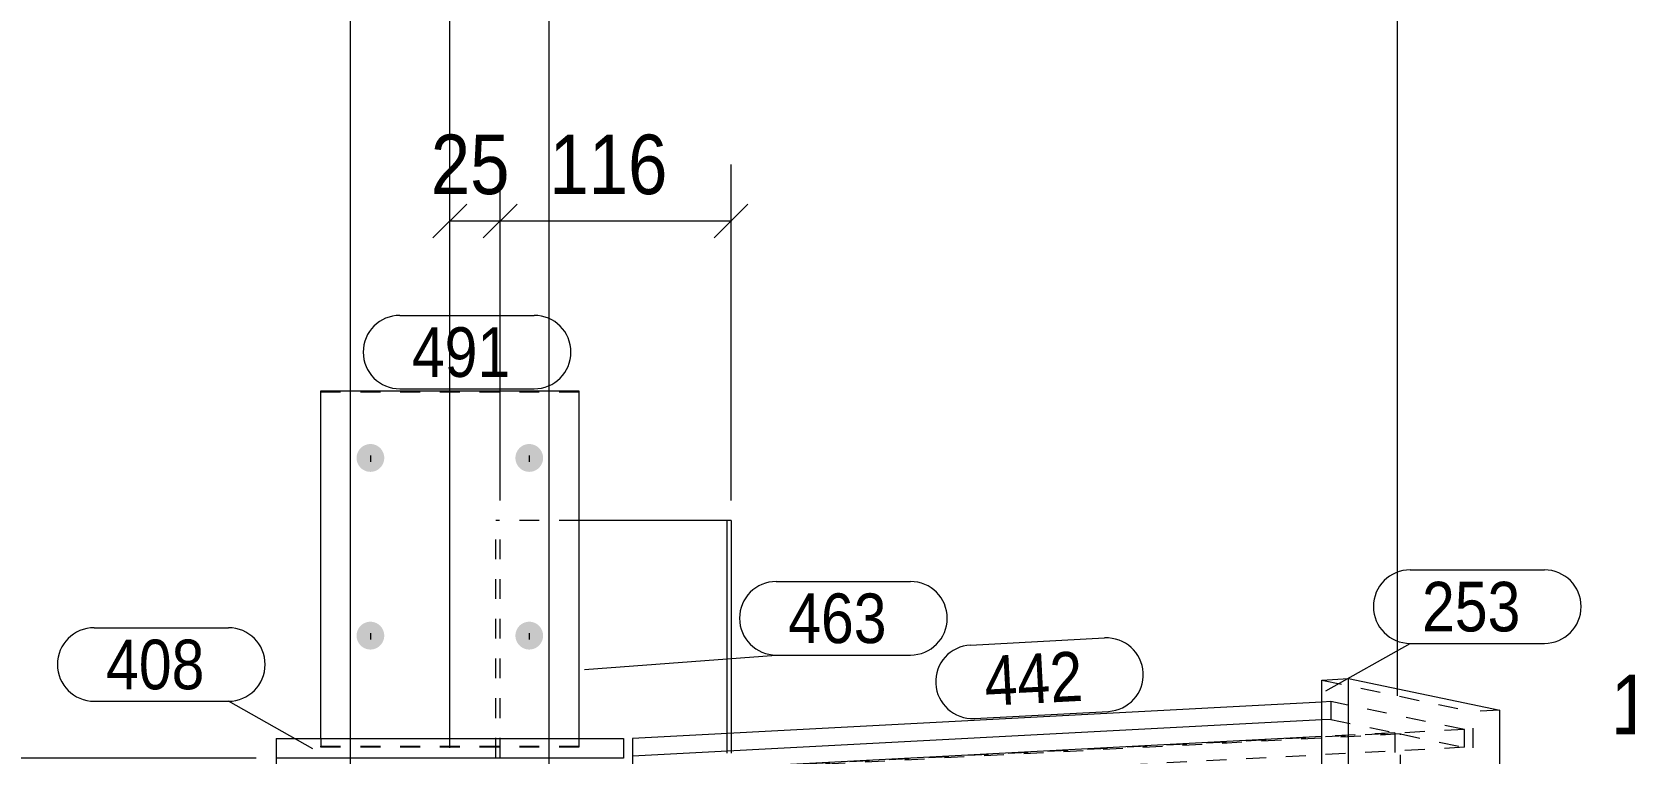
# Model space of a CAD drawing. Header units: millimetres. Extents: x 2 to 825, y 1 to 579.
# Drawn here: x 59.2 to 139.4, y 493.1 to 529.4 of the extents above; entities that cross this region are included whole.
import ezdxf

# ---------------------------------------------------------------- set-up
doc = ezdxf.new("R2010")
doc.units = ezdxf.units.MM
for name, pattern in [('XKITLINE00', [0]), ('XKITLINE01', [4, 1, -1, 1, -1]), ('XKITLINE03', [6, 3, -1, 1, -1])]:
    doc.linetypes.add(name, pattern=pattern)
for name, color, linetype, lineweight in [('Bolt', 3, 'Continuous', 0), ('Dimensions', 7, 'Continuous', 0), ('Part', 2, 'Continuous', 0), ('PartMark', 7, 'Continuous', 0)]:
    doc.layers.add(name, color=color, linetype=linetype, lineweight=lineweight)
doc.styles.add('ARIAL', font='ARIAL.TTF')

# ---------------------------------------------------------------- blocks, each defined once
blk = doc.blocks.new('*A69')
at = {"layer": 'Bolt'}
for points in [[(76.992, 507.937), (76.99, 507.903), (76.985, 507.869), (76.98, 507.835), (76.972, 507.801), (76.963, 507.768), (76.952, 507.736), (76.94, 507.703), (76.926, 507.672), (76.911, 507.641), (76.894, 507.611), (76.876, 507.582), (76.856, 507.554), (76.835, 507.527), (76.813, 507.501), (76.789, 507.476), (76.764, 507.453), (76.738, 507.43), (76.711, 507.409), (76.684, 507.389), (76.655, 507.371), (76.625, 507.354), (76.594, 507.339), (76.563, 507.325), (76.531, 507.312), (76.499, 507.301), (76.466, 507.292), (76.433, 507.285), (76.399, 507.279), (76.365, 507.275), (76.331, 507.272), (76.297, 507.271), (76.263, 507.272), (76.229, 507.275), (76.195, 507.279), (76.161, 507.285), (76.128, 507.292), (76.095, 507.301), (76.062, 507.312), (76.03, 507.325), (75.999, 507.339), (75.969, 507.354), (75.939, 507.371), (75.91, 507.389), (75.882, 507.409), (75.855, 507.43), (75.829, 507.453), (75.805, 507.476), (75.781, 507.501), (75.759, 507.527), (75.738, 507.554), (75.718, 507.582), (75.7, 507.611), (75.683, 507.641), (75.667, 507.672), (75.654, 507.703), (75.641, 507.736), (75.631, 507.768), (75.621, 507.801), (75.614, 507.835), (75.608, 507.869), (75.604, 507.903), (75.601, 507.937), (75.601, 507.971), (75.601, 508.006), (75.604, 508.04), (75.608, 508.074), (75.614, 508.108), (75.621, 508.141), (75.631, 508.175), (75.641, 508.207), (75.654, 508.239), (75.667, 508.271), (75.683, 508.301), (75.7, 508.331), (75.718, 508.36), (75.738, 508.388), (75.759, 508.415), (75.781, 508.441), (75.805, 508.466), (75.829, 508.49), (75.855, 508.512), (75.882, 508.534), (75.91, 508.553), (75.939, 508.572), (75.969, 508.589), (75.999, 508.604), (76.03, 508.618), (76.062, 508.63), (76.095, 508.641), (76.128, 508.65), (76.161, 508.658), (76.195, 508.664), (76.229, 508.668), (76.263, 508.671), (76.297, 508.671), (76.331, 508.671), (76.365, 508.668), (76.399, 508.664), (76.433, 508.658), (76.466, 508.65), (76.499, 508.641), (76.531, 508.63), (76.563, 508.618), (76.594, 508.604), (76.625, 508.589), (76.655, 508.572), (76.684, 508.553), (76.711, 508.534), (76.738, 508.512), (76.764, 508.49), (76.789, 508.466), (76.813, 508.441), (76.835, 508.415), (76.856, 508.388), (76.876, 508.36), (76.894, 508.331), (76.911, 508.301), (76.926, 508.271), (76.94, 508.239), (76.952, 508.207), (76.963, 508.175), (76.972, 508.141), (76.98, 508.108), (76.985, 508.074), (76.99, 508.04), (76.992, 508.006), (76.993, 507.971)], [(84.992, 507.937), (84.99, 507.903), (84.985, 507.869), (84.98, 507.835), (84.972, 507.801), (84.963, 507.768), (84.952, 507.736), (84.94, 507.703), (84.926, 507.672), (84.911, 507.641), (84.894, 507.611), (84.876, 507.582), (84.856, 507.554), (84.835, 507.527), (84.813, 507.501), (84.789, 507.476), (84.764, 507.453), (84.738, 507.43), (84.711, 507.409), (84.684, 507.389), (84.655, 507.371), (84.625, 507.354), (84.594, 507.339), (84.563, 507.325), (84.531, 507.312), (84.499, 507.301), (84.466, 507.292), (84.433, 507.285), (84.399, 507.279), (84.365, 507.275), (84.331, 507.272), (84.297, 507.271), (84.263, 507.272), (84.229, 507.275), (84.195, 507.279), (84.161, 507.285), (84.128, 507.292), (84.095, 507.301), (84.062, 507.312), (84.03, 507.325), (83.999, 507.339), (83.969, 507.354), (83.939, 507.371), (83.91, 507.389), (83.882, 507.409), (83.855, 507.43), (83.829, 507.453), (83.805, 507.476), (83.781, 507.501), (83.759, 507.527), (83.738, 507.554), (83.718, 507.582), (83.7, 507.611), (83.683, 507.641), (83.667, 507.672), (83.654, 507.703), (83.641, 507.736), (83.631, 507.768), (83.621, 507.801), (83.614, 507.835), (83.608, 507.869), (83.604, 507.903), (83.601, 507.937), (83.601, 507.971), (83.601, 508.006), (83.604, 508.04), (83.608, 508.074), (83.614, 508.108), (83.621, 508.141), (83.631, 508.175), (83.641, 508.207), (83.654, 508.239), (83.667, 508.271), (83.683, 508.301), (83.7, 508.331), (83.718, 508.36), (83.738, 508.388), (83.759, 508.415), (83.781, 508.441), (83.805, 508.466), (83.829, 508.49), (83.855, 508.512), (83.882, 508.534), (83.91, 508.553), (83.939, 508.572), (83.969, 508.589), (83.999, 508.604), (84.03, 508.618), (84.062, 508.63), (84.095, 508.641), (84.128, 508.65), (84.161, 508.658), (84.195, 508.664), (84.229, 508.668), (84.263, 508.671), (84.297, 508.671), (84.331, 508.671), (84.365, 508.668), (84.399, 508.664), (84.433, 508.658), (84.466, 508.65), (84.499, 508.641), (84.531, 508.63), (84.563, 508.618), (84.594, 508.604), (84.625, 508.589), (84.655, 508.572), (84.684, 508.553), (84.711, 508.534), (84.738, 508.512), (84.764, 508.49), (84.789, 508.466), (84.813, 508.441), (84.835, 508.415), (84.856, 508.388), (84.876, 508.36), (84.894, 508.331), (84.911, 508.301), (84.926, 508.271), (84.94, 508.239), (84.952, 508.207), (84.963, 508.175), (84.972, 508.141), (84.98, 508.108), (84.985, 508.074), (84.99, 508.04), (84.992, 508.006), (84.993, 507.971)], [(76.992, 498.987), (76.99, 498.952), (76.985, 498.918), (76.98, 498.884), (76.972, 498.851), (76.963, 498.818), (76.952, 498.785), (76.94, 498.753), (76.926, 498.722), (76.911, 498.691), (76.894, 498.661), (76.876, 498.632), (76.856, 498.604), (76.835, 498.577), (76.813, 498.551), (76.789, 498.526), (76.764, 498.502), (76.738, 498.48), (76.711, 498.459), (76.684, 498.439), (76.655, 498.421), (76.625, 498.404), (76.594, 498.388), (76.563, 498.374), (76.531, 498.362), (76.499, 498.351), (76.466, 498.342), (76.433, 498.334), (76.399, 498.329), (76.365, 498.324), (76.331, 498.322), (76.297, 498.321), (76.263, 498.322), (76.229, 498.324), (76.195, 498.329), (76.161, 498.334), (76.128, 498.342), (76.095, 498.351), (76.062, 498.362), (76.03, 498.374), (75.999, 498.388), (75.969, 498.404), (75.939, 498.421), (75.91, 498.439), (75.882, 498.459), (75.855, 498.48), (75.829, 498.502), (75.805, 498.526), (75.781, 498.551), (75.759, 498.577), (75.738, 498.604), (75.718, 498.632), (75.7, 498.661), (75.683, 498.691), (75.667, 498.722), (75.654, 498.753), (75.641, 498.785), (75.631, 498.818), (75.621, 498.851), (75.614, 498.884), (75.608, 498.918), (75.604, 498.952), (75.601, 498.987), (75.601, 499.021), (75.601, 499.055), (75.604, 499.09), (75.608, 499.124), (75.614, 499.158), (75.621, 499.191), (75.631, 499.224), (75.641, 499.257), (75.654, 499.289), (75.667, 499.32), (75.683, 499.351), (75.7, 499.381), (75.718, 499.41), (75.738, 499.438), (75.759, 499.465), (75.781, 499.491), (75.805, 499.516), (75.829, 499.54), (75.855, 499.562), (75.882, 499.583), (75.91, 499.603), (75.939, 499.621), (75.969, 499.638), (75.999, 499.654), (76.03, 499.668), (76.062, 499.68), (76.095, 499.691), (76.128, 499.7), (76.161, 499.708), (76.195, 499.713), (76.229, 499.718), (76.263, 499.72), (76.297, 499.721), (76.331, 499.72), (76.365, 499.718), (76.399, 499.713), (76.433, 499.708), (76.466, 499.7), (76.499, 499.691), (76.531, 499.68), (76.563, 499.668), (76.594, 499.654), (76.625, 499.638), (76.655, 499.621), (76.684, 499.603), (76.711, 499.583), (76.738, 499.562), (76.764, 499.54), (76.789, 499.516), (76.813, 499.491), (76.835, 499.465), (76.856, 499.438), (76.876, 499.41), (76.894, 499.381), (76.911, 499.351), (76.926, 499.32), (76.94, 499.289), (76.952, 499.257), (76.963, 499.224), (76.972, 499.191), (76.98, 499.158), (76.985, 499.124), (76.99, 499.09), (76.992, 499.055), (76.993, 499.021)], [(84.992, 498.987), (84.99, 498.952), (84.985, 498.918), (84.98, 498.884), (84.972, 498.851), (84.963, 498.818), (84.952, 498.785), (84.94, 498.753), (84.926, 498.722), (84.911, 498.691), (84.894, 498.661), (84.876, 498.632), (84.856, 498.604), (84.835, 498.577), (84.813, 498.551), (84.789, 498.526), (84.764, 498.502), (84.738, 498.48), (84.711, 498.459), (84.684, 498.439), (84.655, 498.421), (84.625, 498.404), (84.594, 498.388), (84.563, 498.374), (84.531, 498.362), (84.499, 498.351), (84.466, 498.342), (84.433, 498.334), (84.399, 498.329), (84.365, 498.324), (84.331, 498.322), (84.297, 498.321), (84.263, 498.322), (84.229, 498.324), (84.195, 498.329), (84.161, 498.334), (84.128, 498.342), (84.095, 498.351), (84.062, 498.362), (84.03, 498.374), (83.999, 498.388), (83.969, 498.404), (83.939, 498.421), (83.91, 498.439), (83.882, 498.459), (83.855, 498.48), (83.829, 498.502), (83.805, 498.526), (83.781, 498.551), (83.759, 498.577), (83.738, 498.604), (83.718, 498.632), (83.7, 498.661), (83.683, 498.691), (83.667, 498.722), (83.654, 498.753), (83.641, 498.785), (83.631, 498.818), (83.621, 498.851), (83.614, 498.884), (83.608, 498.918), (83.604, 498.952), (83.601, 498.987), (83.601, 499.021), (83.601, 499.055), (83.604, 499.09), (83.608, 499.124), (83.614, 499.158), (83.621, 499.191), (83.631, 499.224), (83.641, 499.257), (83.654, 499.289), (83.667, 499.32), (83.683, 499.351), (83.7, 499.381), (83.718, 499.41), (83.738, 499.438), (83.759, 499.465), (83.781, 499.491), (83.805, 499.516), (83.829, 499.54), (83.855, 499.562), (83.882, 499.583), (83.91, 499.603), (83.939, 499.621), (83.969, 499.638), (83.999, 499.654), (84.03, 499.668), (84.062, 499.68), (84.095, 499.691), (84.128, 499.7), (84.161, 499.708), (84.195, 499.713), (84.229, 499.718), (84.263, 499.72), (84.297, 499.721), (84.331, 499.72), (84.365, 499.718), (84.399, 499.713), (84.433, 499.708), (84.466, 499.7), (84.499, 499.691), (84.531, 499.68), (84.563, 499.668), (84.594, 499.654), (84.625, 499.638), (84.655, 499.621), (84.684, 499.603), (84.711, 499.583), (84.738, 499.562), (84.764, 499.54), (84.789, 499.516), (84.813, 499.491), (84.835, 499.465), (84.856, 499.438), (84.876, 499.41), (84.894, 499.381), (84.911, 499.351), (84.926, 499.32), (84.94, 499.289), (84.952, 499.257), (84.963, 499.224), (84.972, 499.191), (84.98, 499.158), (84.985, 499.124), (84.99, 499.09), (84.992, 499.055), (84.993, 499.021)]]:
    blk.add_hatch(color=3, dxfattribs=at).paths.add_polyline_path(points, flags=17)
at = {"layer": 'Bolt', "color": 3, "linetype": 'XKITLINE00', "lineweight": 0}
for p, q in [((76.297, 508.093), (76.297, 507.778)), ((84.297, 508.093), (84.297, 507.778)), ((76.297, 499.143), (76.297, 498.828)), ((84.297, 499.143), (84.297, 498.828))]:
    blk.add_line(p, q, dxfattribs=at)
blk = doc.blocks.new('*A85')
at = {"layer": 'Part', "color": 7, "linetype": 'XKITLINE03', "lineweight": 0}
blk.add_line((80.297, 387.368), (80.297, 501.006), dxfattribs=at)
blk = doc.blocks.new('*A87')
at = {"layer": 'Part', "color": 2, "linetype": 'XKITLINE00', "lineweight": 0}
for p, q in [((71.547, 493.847), (71.547, 492.852)), ((71.547, 493.847), (89.047, 493.847)), ((89.047, 493.847), (89.047, 492.852)), ((89.047, 492.852), (71.547, 492.852))]:
    blk.add_line(p, q, dxfattribs=at)
at = {"layer": 'Part', "color": 7, "linetype": 'XKITLINE01', "lineweight": 0}
for p, q in [((71.547, 492.852), (71.547, 489.161)), ((89.047, 489.161), (89.047, 492.852)), ((71.547, 490.155), (89.047, 490.155)), ((71.547, 489.161), (89.047, 489.161))]:
    blk.add_line(p, q, dxfattribs=at)
blk = doc.blocks.new('*A90')
at = {"layer": 'Part', "color": 7, "linetype": 'XKITLINE01', "lineweight": 0}
for p, q in [((86.797, 504.821), (82.608, 504.821)), ((82.608, 484.871), (82.608, 504.821)), ((82.832, 484.871), (82.832, 504.821)), ((94.24, 494.095), (94.24, 484.871)), ((94.463, 494.107), (94.463, 484.871)), ((94.463, 484.871), (82.608, 484.871))]:
    blk.add_line(p, q, dxfattribs=at)
at = {"layer": 'Part', "color": 2, "linetype": 'XKITLINE00', "lineweight": 0}
for p, q in [((94.463, 504.821), (86.797, 504.821)), ((94.24, 504.821), (94.24, 494.095)), ((94.463, 504.821), (94.463, 494.107))]:
    blk.add_line(p, q, dxfattribs=at)
blk = doc.blocks.new('*A93')
at = {"layer": 'Part', "color": 2, "linetype": 'XKITLINE00', "lineweight": 0}
for p, q in [((73.797, 493.847), (73.797, 511.353)), ((73.797, 511.353), (86.797, 511.353)), ((86.797, 511.353), (86.797, 493.847))]:
    blk.add_line(p, q, dxfattribs=at)
at = {"layer": 'Part', "color": 7, "linetype": 'XKITLINE01', "lineweight": 0}
for p, q in [((73.797, 511.3), (86.797, 511.3)), ((73.797, 493.847), (73.797, 493.399)), ((73.797, 493.452), (86.797, 493.452)), ((73.797, 493.399), (73.797, 493.452)), ((86.797, 493.399), (73.797, 493.399)), ((86.797, 493.847), (86.797, 493.399)), ((86.797, 493.399), (86.797, 493.452))]:
    blk.add_line(p, q, dxfattribs=at)
blk = doc.blocks.new('*A112')
at = {"layer": 'Part', "color": 2, "linetype": 'XKITLINE00', "lineweight": 0}
for p, q in [((124.218, 495.673), (89.494, 493.846)), ((124.218, 494.777), (89.494, 492.95)), ((124.218, 493.935), (89.494, 492.108)), ((89.494, 493.846), (89.494, 492.108)), ((89.494, 492.108), (89.494, 491.329)), ((89.494, 491.329), (89.047, 491.306)), ((124.217, 466.733), (89.494, 464.906)), ((124.217, 465.838), (89.494, 464.011)), ((89.494, 464.906), (89.494, 463.274)), ((127.592, 464.255), (89.047, 462.227)), ((89.494, 464.169), (89.047, 464.145)), ((89.494, 463.274), (89.047, 463.25))]:
    blk.add_line(p, q, dxfattribs=at)
at = {"layer": 'Part', "color": 7, "linetype": 'XKITLINE01', "lineweight": 0}
for p, q in [((124.666, 495.696), (124.218, 495.673)), ((131.391, 494.29), (124.666, 495.696)), ((124.666, 495.696), (124.666, 494.801)), ((131.391, 494.29), (89.494, 492.085)), ((128.174, 494.067), (89.494, 492.032)), ((124.666, 494.801), (124.218, 494.777)), ((127.883, 494.128), (124.218, 493.935)), ((124.666, 494.801), (127.883, 494.128)), ((127.883, 494.128), (127.883, 466.084)), ((128.174, 466.023), (128.174, 494.067)), ((128.174, 494.067), (131.391, 493.395)), ((131.391, 493.395), (131.391, 494.29)), ((131.391, 493.395), (89.494, 491.19)), ((89.494, 493.004), (89.494, 492.95)), ((89.494, 492.085), (89.494, 492.108)), ((89.047, 491.306), (80.647, 490.864)), ((80.647, 490.787), (89.494, 491.253)), ((80.647, 490.864), (80.647, 461.785)), ((89.494, 491.19), (89.494, 491.329)), ((124.666, 466.757), (124.217, 466.733)), ((127.883, 466.084), (124.666, 466.757)), ((124.666, 466.757), (124.666, 465.862)), ((127.883, 466.084), (80.647, 463.599)), ((80.647, 463.522), (128.174, 466.023)), ((131.391, 465.35), (128.174, 466.023)), ((131.391, 465.35), (80.647, 462.68)), ((124.666, 465.862), (124.217, 465.838)), ((124.666, 465.862), (131.391, 464.455)), ((131.391, 464.455), (131.391, 465.35)), ((131.391, 464.455), (127.592, 464.255)), ((89.047, 464.145), (80.647, 463.703)), ((89.047, 463.25), (80.647, 462.808)), ((89.047, 462.227), (80.647, 461.785))]:
    blk.add_line(p, q, dxfattribs=at)
at = {"layer": 'Part', "color": 7, "linetype": 'XKITLINE03', "lineweight": 0}
blk.add_line((71.708, 477.112), (136.967, 480.546), dxfattribs=at)
blk = doc.blocks.new('*A115')
at = {"layer": 'Part', "color": 2, "linetype": 'XKITLINE00', "lineweight": 0}
for p, q in [((124.217, 464.961), (124.218, 496.784)), ((124.218, 496.784), (125.558, 496.855)), ((125.558, 465.032), (125.558, 496.855)), ((125.558, 496.855), (133.18, 495.261)), ((133.18, 463.437), (133.18, 495.261)), ((125.558, 465.032), (124.217, 464.961)), ((124.217, 464.961), (131.84, 463.367)), ((133.18, 463.437), (125.558, 465.032)), ((131.84, 463.367), (133.18, 463.437))]:
    blk.add_line(p, q, dxfattribs=at)
at = {"layer": 'Part', "color": 7, "linetype": 'XKITLINE01', "lineweight": 0}
for p in [(124.218, 496.784), (133.18, 495.261), (131.84, 463.367)]:
    blk.add_line(p, (131.84, 495.19), dxfattribs=at)
blk = doc.blocks.new('*A261')
at = {"layer": 'Dimensions', "color": 7, "linetype": 'XKITLINE00', "lineweight": 0}
for p, q in [((54.911, 492.146), (54.911, 546.758)), ((80.297, 493.852), (80.297, 546.758)), ((55.76, 544.756), (54.063, 543.059)), ((81.145, 544.756), (79.448, 543.059)), ((54.911, 543.908), (80.297, 543.908))]:
    blk.add_line(p, q, dxfattribs=at)
at = {"layer": 'Dimensions', "color": 3}
for p in [(54.911, 543.908), (80.297, 543.908)]:
    blk.add_point(p, dxfattribs=at)
at = {"layer": 'Dimensions', "color": 3, "style": 'ARIAL', "width": 0.85}
blk.add_text('254', height=3, dxfattribs=at).set_placement((64.266, 545.258))
blk = doc.blocks.new('*A262')
at = {"layer": 'Dimensions', "color": 7, "linetype": 'XKITLINE00', "lineweight": 0}
for p, q in [((80.297, 493.852), (80.297, 546.758)), ((128.029, 495.993), (128.029, 546.758)), ((81.145, 544.756), (79.448, 543.059)), ((128.877, 544.756), (127.18, 543.059)), ((80.297, 543.908), (128.029, 543.908))]:
    blk.add_line(p, q, dxfattribs=at)
at = {"layer": 'Dimensions', "color": 3}
for p in [(80.297, 543.908), (128.029, 543.908)]:
    blk.add_point(p, dxfattribs=at)
at = {"layer": 'Dimensions', "color": 3, "style": 'ARIAL', "width": 0.85}
blk.add_text('477', height=3, dxfattribs=at).set_placement((100.825, 545.258))
blk = doc.blocks.new('*A263')
at = {"layer": 'Dimensions', "color": 7, "linetype": 'XKITLINE00', "lineweight": 0}
for p, q in [((75.297, 490.09), (75.297, 538.758)), ((80.297, 493.852), (80.297, 538.758)), ((76.145, 536.756), (74.448, 535.059)), ((81.145, 536.756), (79.448, 535.059)), ((75.297, 535.908), (80.297, 535.908))]:
    blk.add_line(p, q, dxfattribs=at)
at = {"layer": 'Dimensions', "color": 3}
for p in [(75.297, 535.908), (80.297, 535.908)]:
    blk.add_point(p, dxfattribs=at)
at = {"layer": 'Dimensions', "color": 3, "style": 'ARIAL', "width": 0.85}
blk.add_text('50', height=3, dxfattribs=at).set_placement((75.572, 537.258))
blk = doc.blocks.new('*A264')
at = {"layer": 'Dimensions', "color": 7, "linetype": 'XKITLINE00', "lineweight": 0}
for p, q in [((80.297, 493.852), (80.297, 538.308)), ((85.297, 490.09), (85.297, 538.308)), ((81.145, 536.756), (79.448, 535.059)), ((86.145, 536.756), (84.448, 535.059)), ((80.297, 535.908), (85.297, 535.908))]:
    blk.add_line(p, q, dxfattribs=at)
at = {"layer": 'Dimensions', "color": 3}
for p in [(80.297, 535.908), (85.297, 535.908)]:
    blk.add_point(p, dxfattribs=at)
at = {"layer": 'Dimensions', "color": 3, "style": 'ARIAL', "width": 0.85}
blk.add_text('50', height=3, dxfattribs=at).set_placement((80.572, 531.558))
blk = doc.blocks.new('*A265')
at = {"layer": 'Dimensions', "color": 7, "linetype": 'XKITLINE00', "lineweight": 0}
for p, q in [((80.297, 493.852), (80.297, 522.758)), ((82.832, 505.821), (82.832, 522.758)), ((81.145, 520.756), (79.448, 519.059)), ((83.68, 520.756), (81.983, 519.059)), ((80.297, 519.908), (82.832, 519.908))]:
    blk.add_line(p, q, dxfattribs=at)
at = {"layer": 'Dimensions', "color": 3}
for p in [(80.297, 519.908), (82.832, 519.908)]:
    blk.add_point(p, dxfattribs=at)
at = {"layer": 'Dimensions', "color": 3, "style": 'ARIAL', "width": 0.85}
blk.add_text('25', height=3, dxfattribs=at).set_placement((79.339, 521.258))
blk = doc.blocks.new('*A266')
at = {"layer": 'Dimensions', "color": 7, "linetype": 'XKITLINE00', "lineweight": 0}
for p, q in [((82.832, 505.821), (82.832, 522.758)), ((94.463, 505.821), (94.463, 522.758)), ((83.68, 520.756), (81.983, 519.059)), ((95.312, 520.756), (93.615, 519.059)), ((82.832, 519.908), (94.463, 519.908))]:
    blk.add_line(p, q, dxfattribs=at)
at = {"layer": 'Dimensions', "color": 3}
for p in [(82.832, 519.908), (94.463, 519.908)]:
    blk.add_point(p, dxfattribs=at)
at = {"layer": 'Dimensions', "color": 3, "style": 'ARIAL', "width": 0.85}
blk.add_text('116', height=3, dxfattribs=at).set_placement((85.31, 521.258))
blk = doc.blocks.new('*A269')
at = {"layer": 'Dimensions', "color": 7, "linetype": 'XKITLINE00', "lineweight": 0}
for p, q in [((11.448, 491.637), (13.145, 489.94)), ((78.947, 490.789), (9.447, 490.789)), ((12.297, 462.629), (12.297, 490.789)), ((11.448, 463.477), (13.145, 461.78)), ((78.947, 462.629), (9.447, 462.629))]:
    blk.add_line(p, q, dxfattribs=at)
at = {"layer": 'Dimensions', "color": 3}
for p in [(12.297, 490.789), (12.297, 462.629)]:
    blk.add_point(p, dxfattribs=at)
at = {"layer": 'Dimensions', "color": 3, "style": 'ARIAL', "width": 0.85}
blk.add_text('11264', height=3, dxfattribs=at).set_placement((13.597, 491.989))
blk.add_text('282', height=3, rotation=90.00021, dxfattribs=at).set_placement((10.947, 473.371))
blk = doc.blocks.new('*A270')
at = {"layer": 'Dimensions', "color": 7, "linetype": 'XKITLINE00', "lineweight": 0}
for p, q in [((11.448, 493.701), (13.145, 492.004)), ((70.547, 492.852), (9.447, 492.852)), ((12.297, 490.789), (12.297, 492.852)), ((11.448, 491.637), (13.145, 489.94)), ((78.947, 490.789), (9.447, 490.789))]:
    blk.add_line(p, q, dxfattribs=at)
at = {"layer": 'Dimensions', "color": 3}
for p in [(12.297, 492.852), (12.297, 490.789)]:
    blk.add_point(p, dxfattribs=at)
at = {"layer": 'Dimensions', "color": 3, "style": 'ARIAL', "width": 0.85}
blk.add_text('11285', height=3, dxfattribs=at).set_placement((26.197, 494.052))
blk.add_text('21', height=3, rotation=90.00021, dxfattribs=at).set_placement((10.947, 489.595))
blk = doc.blocks.new('*A274')
at = {"layer": 'Dimensions', "color": 3, "style": 'ARIAL', "width": 0.85}
blk.add_text('11285', height=3, dxfattribs=at).set_placement((138.771, 494.052))
blk = doc.blocks.new('*A276')
at = {"layer": 'PartMark', "color": 7, "linetype": 'XKITLINE00', "lineweight": 0}
for p, q in [((128.66, 502.332), (135.422, 502.332)), ((124.417, 496.239), (128.66, 498.632)), ((128.66, 498.632), (135.422, 498.632))]:
    blk.add_line(p, q, dxfattribs=at)
for centre, start, end in [((128.66, 500.482), 90, 270), ((135.422, 500.482), 270, 90)]:
    blk.add_arc(centre, 1.85, start, end, dxfattribs=at)
at = {"layer": 'PartMark', "color": 3, "style": 'ARIAL', "width": 0.85}
blk.add_text('253', height=2.5, dxfattribs=at).set_placement((129.26, 499.232))
blk = doc.blocks.new('*A279')
at = {"layer": 'PartMark', "color": 7, "linetype": 'XKITLINE00', "lineweight": 0}
for p, q in [((106.52, 498.547), (113.274, 498.902)), ((106.715, 494.852), (113.468, 495.207))]:
    blk.add_line(p, q, dxfattribs=at)
for centre, start, end in [((113.371, 497.055), 273.01187, 93.01187), ((106.617, 496.699), 93.01187, 273.01187)]:
    blk.add_arc(centre, 1.85, start, end, dxfattribs=at)
at = {"layer": 'PartMark', "color": 3, "style": 'ARIAL', "width": 0.85}
blk.add_text('442', height=2.5, rotation=3.01376, dxfattribs=at).set_placement((107.282, 495.482))
blk = doc.blocks.new('*A287')
at = {"layer": 'PartMark', "color": 7, "linetype": 'XKITLINE00', "lineweight": 0}
for p, q in [((77.784, 515.153), (84.547, 515.153)), ((77.784, 511.453), (84.547, 511.453))]:
    blk.add_line(p, q, dxfattribs=at)
for centre, start, end in [((77.784, 513.303), 90, 270), ((84.547, 513.303), 270, 90)]:
    blk.add_arc(centre, 1.85, start, end, dxfattribs=at)
at = {"layer": 'PartMark', "color": 3, "style": 'ARIAL', "width": 0.85}
blk.add_text('491', height=2.5, dxfattribs=at).set_placement((78.384, 512.053))
blk = doc.blocks.new('*A290')
at = {"layer": 'PartMark', "color": 7, "linetype": 'XKITLINE00', "lineweight": 0}
for p, q in [((96.738, 501.745), (103.501, 501.745)), ((87.078, 497.307), (96.738, 498.045)), ((96.738, 498.045), (103.501, 498.045))]:
    blk.add_line(p, q, dxfattribs=at)
for centre, start, end in [((96.738, 499.895), 90, 270), ((103.501, 499.895), 270, 90)]:
    blk.add_arc(centre, 1.85, start, end, dxfattribs=at)
at = {"layer": 'PartMark', "color": 3, "style": 'ARIAL', "width": 0.85}
blk.add_text('463', height=2.5, dxfattribs=at).set_placement((97.338, 498.645))
blk = doc.blocks.new('*A293')
at = {"layer": 'PartMark', "color": 7, "linetype": 'XKITLINE00', "lineweight": 0}
for p, q in [((62.383, 499.418), (69.146, 499.418)), ((62.383, 495.718), (69.146, 495.718)), ((73.389, 493.325), (69.146, 495.718))]:
    blk.add_line(p, q, dxfattribs=at)
for centre, start, end in [((62.383, 497.568), 90, 270), ((69.146, 497.568), 270, 90)]:
    blk.add_arc(centre, 1.85, start, end, dxfattribs=at)
at = {"layer": 'PartMark', "color": 3, "style": 'ARIAL', "width": 0.85}
blk.add_text('408', height=2.5, dxfattribs=at).set_placement((62.983, 496.318))

msp = doc.modelspace()

# ---------------------------------------------------------------- block references
at = {"lineweight": 0}
for name in ['*A261', '*A262', '*A263', '*A264', '*A265', '*A266', '*A287', '*A93', '*A69', '*A90', '*A276', '*A290', '*A293', '*A279', '*A270', '*A274', '*A115', '*A112', '*A269', '*A87']:
    msp.add_blockref(name, (0, 0), dxfattribs=at)
at = {"layer": 'Part', "lineweight": 0}
msp.add_blockref('*A85', (0, 0), dxfattribs=at)

doc.saveas('drawing.dxf')
